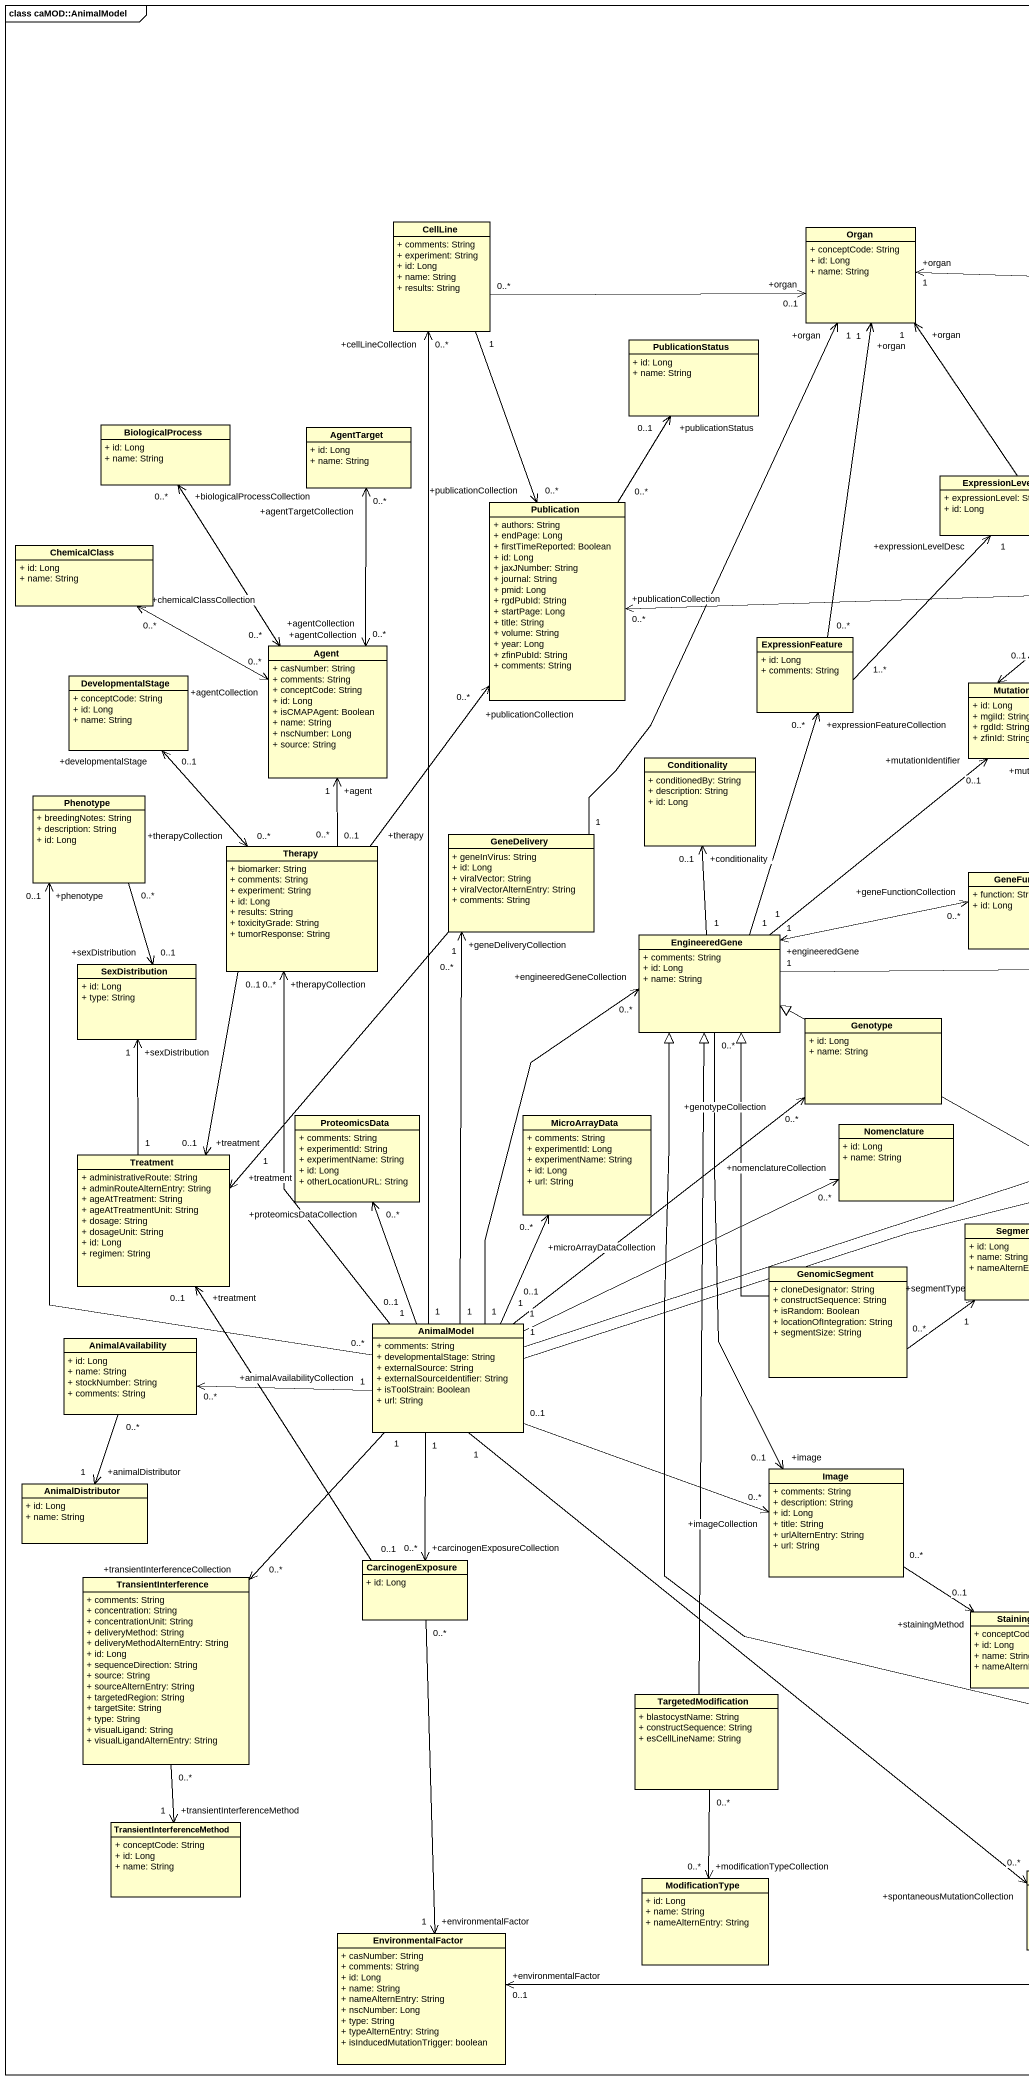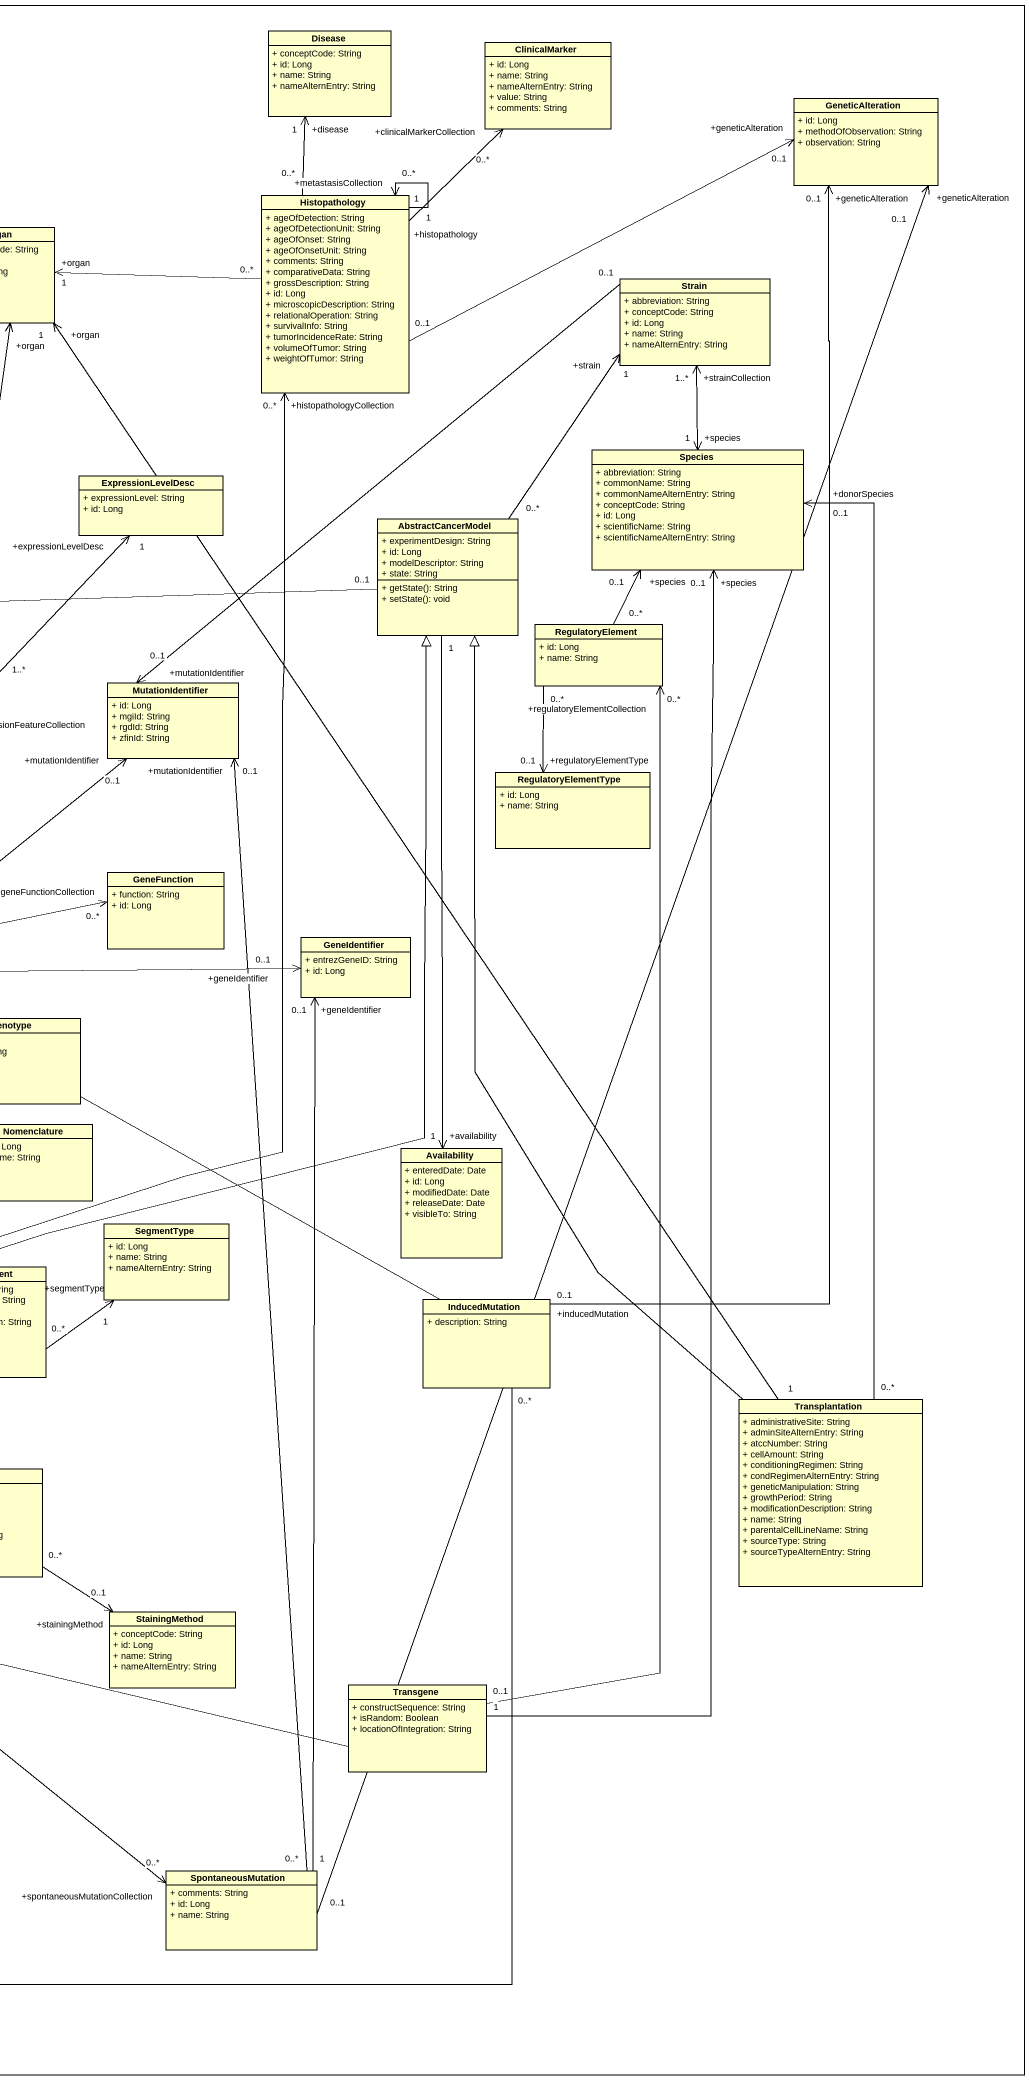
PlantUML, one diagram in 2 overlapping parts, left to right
@startuml
mainframe class caMOD::AnimalModel
hide circle
hide empty members
skinparam classAttributeIconSize 0
class Disease {
  + conceptCode: String
  + id: Long
  + name: String
  + nameAlternEntry: String
}
class ClinicalMarker {
  + id: Long
  + name: String
  + nameAlternEntry: String
  + value: String
  + comments: String
}
class GeneticAlteration {
  + id: Long
  + methodOfObservation: String
  + observation: String
}
class Histopathology {
  + ageOfDetection: String
  + ageOfDetectionUnit: String
  + ageOfOnset: String
  + ageOfOnsetUnit: String
  + comments: String
  + comparativeData: String
  + grossDescription: String
  + id: Long
  + microscopicDescription: String
  + relationalOperation: String
  + survivalInfo: String
  + tumorIncidenceRate: String
  + volumeOfTumor: String
  + weightOfTumor: String
}
class CellLine {
  + comments: String
  + experiment: String
  + id: Long
  + name: String
  + results: String
}
class Organ {
  + conceptCode: String
  + id: Long
  + name: String
}
class Strain {
  + abbreviation: String
  + conceptCode: String
  + id: Long
  + name: String
  + nameAlternEntry: String
}
class PublicationStatus {
  + id: Long
  + name: String
}
class BiologicalProcess {
  + id: Long
  + name: String
}
class AgentTarget {
  + id: Long
  + name: String
}
class Species {
  + abbreviation: String
  + commonName: String
  + commonNameAlternEntry: String
  + conceptCode: String
  + id: Long
  + scientificName: String
  + scientificNameAlternEntry: String
}
class Publication {
  + authors: String
  + endPage: Long
  + firstTimeReported: Boolean
  + id: Long
  + jaxJNumber: String
  + journal: String
  + pmid: Long
  + rgdPubId: String
  + startPage: Long
  + title: String
  + volume: String
  + year: Long
  + zfinPubId: String
  + comments: String
}
class ExpressionLevelDesc {
  + expressionLevel: String
  + id: Long
}
class ChemicalClass {
  + id: Long
  + name: String
}
class AbstractCancerModel {
  + experimentDesign: String
  + id: Long
  + modelDescriptor: String
  + state: String
  + getState(): String
  + setState(): void
}
class RegulatoryElement {
  + id: Long
  + name: String
}
class "Agent" as Agent_ {
  + casNumber: String
  + comments: String
  + conceptCode: String
  + id: Long
  + isCMAPAgent: Boolean
  + name: String
  + nscNumber: Long
  + source: String
}
class ExpressionFeature {
  + id: Long
  + comments: String
}
class DevelopmentalStage {
  + conceptCode: String
  + id: Long
  + name: String
}
class MutationIdentifier {
  + id: Long
  + mgiId: String
  + rgdId: String
  + zfinId: String
}
class Conditionality {
  + conditionedBy: String
  + description: String
  + id: Long
}
class RegulatoryElementType {
  + id: Long
  + name: String
}
class Phenotype {
  + breedingNotes: String
  + description: String
  + id: Long
}
class Therapy {
  + biomarker: String
  + comments: String
  + experiment: String
  + id: Long
  + results: String
  + toxicityGrade: String
  + tumorResponse: String
}
class GeneDelivery {
  + geneInVirus: String
  + id: Long
  + viralVector: String
  + viralVectorAlternEntry: String
  + comments: String
}
class GeneFunction {
  + function: String
  + id: Long
}
class EngineeredGene {
  + comments: String
  + id: Long
  + name: String
}
class SexDistribution {
  + id: Long
  + type: String
}
class GeneIdentifier {
  + entrezGeneID: String
  + id: Long
}
class Genotype {
  + id: Long
  + name: String
}
class ProteomicsData {
  + comments: String
  + experimentId: String
  + experimentName: String
  + id: Long
  + otherLocationURL: String
}
class MicroArrayData {
  + comments: String
  + experimentId: Long
  + experimentName: String
  + id: Long
  + url: String
}
class Nomenclature {
  + id: Long
  + name: String
}
class Treatment {
  + administrativeRoute: String
  + adminRouteAlternEntry: String
  + ageAtTreatment: String
  + ageAtTreatmentUnit: String
  + dosage: String
  + dosageUnit: String
  + id: Long
  + regimen: String
}
class Availability {
  + enteredDate: Date
  + id: Long
  + modifiedDate: Date
  + releaseDate: Date
  + visibleTo: String
}
class SegmentType {
  + id: Long
  + name: String
  + nameAlternEntry: String
}
class GenomicSegment {
  + cloneDesignator: String
  + constructSequence: String
  + isRandom: Boolean
  + locationOfIntegration: String
  + segmentSize: String
}
class InducedMutation {
  + description: String
}
class AnimalAvailability {
  + id: Long
  + name: String
  + stockNumber: String
  + comments: String
}
class AnimalModel {
  + comments: String
  + developmentalStage: String
  + externalSource: String
  + externalSourceIdentifier: String
  + isToolStrain: Boolean
  + url: String
}
class Transplantation {
  + administrativeSite: String
  + adminSiteAlternEntry: String
  + atccNumber: String
  + cellAmount: String
  + conditioningRegimen: String
  + condRegimenAlternEntry: String
  + geneticManipulation: String
  + growthPeriod: String
  + modificationDescription: String
  + name: String
  + parentalCellLineName: String
  + sourceType: String
  + sourceTypeAlternEntry: String
}
class Image {
  + comments: String
  + description: String
  + id: Long
  + title: String
  + urlAlternEntry: String
  + url: String
}
class AnimalDistributor {
  + id: Long
  + name: String
}
class TransientInterference {
  + comments: String
  + concentration: String
  + concentrationUnit: String
  + deliveryMethod: String
  + deliveryMethodAlternEntry: String
  + id: Long
  + sequenceDirection: String
  + source: String
  + sourceAlternEntry: String
  + targetedRegion: String
  + targetSite: String
  + type: String
  + visualLigand: String
  + visualLigandAlternEntry: String
}
class CarcinogenExposure {
  + id: Long
}
class StainingMethod {
  + conceptCode: String
  + id: Long
  + name: String
  + nameAlternEntry: String
}
class TargetedModification {
  + blastocystName: String
  + constructSequence: String
  + esCellLineName: String
}
class Transgene {
  + constructSequence: String
  + isRandom: Boolean
  + locationOfIntegration: String
}
class TransientInterferenceMethod {
  + conceptCode: String
  + id: Long
  + name: String
}
class ModificationType {
  + id: Long
  + name: String
  + nameAlternEntry: String
}
class SpontaneousMutation {
  + comments: String
  + id: Long
  + name: String
}
class EnvironmentalFactor {
  + casNumber: String
  + comments: String
  + id: Long
  + name: String
  + nameAlternEntry: String
  + nscNumber: Long
  + type: String
  + typeAlternEntry: String
  + isInducedMutationTrigger: boolean
}
Histopathology "0..*" -up-> "+disease\n1" Disease
Histopathology "+histopathology\n1" -up-> "+clinicalMarkerCollection\n0..*" ClinicalMarker
Histopathology "0..1" -right-> "+geneticAlteration\n0..1" GeneticAlteration
Histopathology "1" --> "+metastasisCollection\n0..*" Histopathology
CellLine "0..*" -right-> "+organ\n0..1" Organ
CellLine "+cellLineCollection\n0..*" <-- "1" AnimalModel
Organ "+organ\n1" <-right- "0..*" Histopathology
Organ "+organ\n1" <-- "0..*" ExpressionFeature
PublicationStatus "+publicationStatus\n0..1" <-- "0..*" Publication
Species "+species\n1" <-up-> "+strainCollection\n1..*" Strain
Publication "+publicationCollection\n0..*" <-up- "1" CellLine
Publication "+publicationCollection\n0..*" <-right- "0..1" AbstractCancerModel
AbstractCancerModel "0..*" -up-> "+strain\n1" Strain
RegulatoryElement "0..*" -up-> "+species\n0..1" Species
Agent_ "+agentCollection\n0..*" <-up-> "+biologicalProcessCollection\n0..*" BiologicalProcess
Agent_ "+agentCollection\n0..*" <-up-> "+agentTargetCollection\n0..*" AgentTarget
Agent_ "+agentCollection\n0..*" <-left-> "+chemicalClassCollection\n0..*" ChemicalClass
ExpressionFeature "1..*" -up-> "+expressionLevelDesc\n1" ExpressionLevelDesc
DevelopmentalStage "+developmentalStage\n0..1" <--> "+therapyCollection\n0..*" Therapy
MutationIdentifier "+mutationIdentifier\n0..1" <-up- "0..1" Strain
RegulatoryElementType "+regulatoryElementType\n0..1" <-up- "0..*" RegulatoryElement
Phenotype "+phenotype\n0..1" <-- "0..*" AnimalModel
Therapy "+therapy\n0..1" -up-> "+publicationCollection\n0..*" Publication
Therapy "0..*" -up-> "+agent\n1" Agent_
Therapy "+therapyCollection\n0..*" <-- "1" AnimalModel
GeneDelivery "1" -up-> "+organ\n1" Organ
GeneDelivery "1" --> "+treatment\n1" Treatment
GeneFunction "+geneFunctionCollection\n0..*" <-left-> "+engineeredGene\n1" EngineeredGene
EngineeredGene "1" -up-> "+expressionFeatureCollection\n0..*" ExpressionFeature
EngineeredGene "1" -up-> "+mutationIdentifier\n0..1" MutationIdentifier
EngineeredGene "1" -up-> "+conditionality\n0..1" Conditionality
EngineeredGene "1" -right-> "+geneIdentifier\n0..1" GeneIdentifier
SexDistribution "+sexDistribution\n0..1" <-up- "0..*" Phenotype
GeneIdentifier "+geneIdentifier\n0..1" <-- "1" SpontaneousMutation
ProteomicsData "+proteomicsDataCollection\n0..*" <-- "0..1" AnimalModel
MicroArrayData "+microArrayDataCollection\n0..*" <-- "0..1" AnimalModel
Treatment "+treatment\n0..1" <-up- "0..1" Therapy
Treatment "1" -up-> "+sexDistribution\n1" SexDistribution
Availability "+availability\n1" <-up- "1" AbstractCancerModel
GenomicSegment -up-|> EngineeredGene
GenomicSegment "0..*" -right-> "+segmentType\n1" SegmentType
InducedMutation "+inducedMutation\n0..1" -up-> "+geneticAlteration\n0..1" GeneticAlteration
InducedMutation -left-|> EngineeredGene
InducedMutation "0..*" --> "+environmentalFactor\n0..1" EnvironmentalFactor
AnimalAvailability "0..*" --> "+animalDistributor\n1" AnimalDistributor
AnimalModel "1" -up-> "+histopathologyCollection\n0..*" Histopathology
AnimalModel -up-|> AbstractCancerModel
AnimalModel "1" -up-> "+geneDeliveryCollection\n0..*" GeneDelivery
AnimalModel "1" -up-> "+engineeredGeneCollection\n0..*" EngineeredGene
AnimalModel "1" -up-> "+genotypeCollection\n0..*" Genotype
AnimalModel "1" -right-> "+nomenclatureCollection\n0..*" Nomenclature
AnimalModel "1" -left-> "+animalAvailabilityCollection\n0..*" AnimalAvailability
AnimalModel "1" --> "+transientInterferenceCollection\n0..*" TransientInterference
AnimalModel "1" --> "+spontaneousMutationCollection\n0..*" SpontaneousMutation
Transplantation "1" -up-> "+organ\n1" Organ
Transplantation "0..*" -up-> "+donorSpecies\n0..1" Species
Transplantation -up-|> AbstractCancerModel
Image "+image\n0..1" <-up- "0..*" EngineeredGene
Image "+imageCollection\n0..*" <-left- "0..1" AnimalModel
Image "0..*" --> "+stainingMethod\n0..1" StainingMethod
TransientInterference "0..*" --> "+transientInterferenceMethod\n1" TransientInterferenceMethod
CarcinogenExposure "0..1" -up-> "+treatment\n0..1" Treatment
CarcinogenExposure "+carcinogenExposureCollection\n0..*" <-up- "1" AnimalModel
CarcinogenExposure "0..*" --> "+environmentalFactor\n1" EnvironmentalFactor
TargetedModification -up-|> EngineeredGene
Transgene "1" -up-> "+species\n0..1" Species
Transgene "0..1" -up-> "+regulatoryElementCollection\n0..*" RegulatoryElement
Transgene -up-|> EngineeredGene
ModificationType "+modificationTypeCollection\n0..*" <-up- "0..*" TargetedModification
SpontaneousMutation "0..1" -up-> "+geneticAlteration\n0..1" GeneticAlteration
SpontaneousMutation "0..*" -up-> "+mutationIdentifier\n0..1" MutationIdentifier
@enduml
